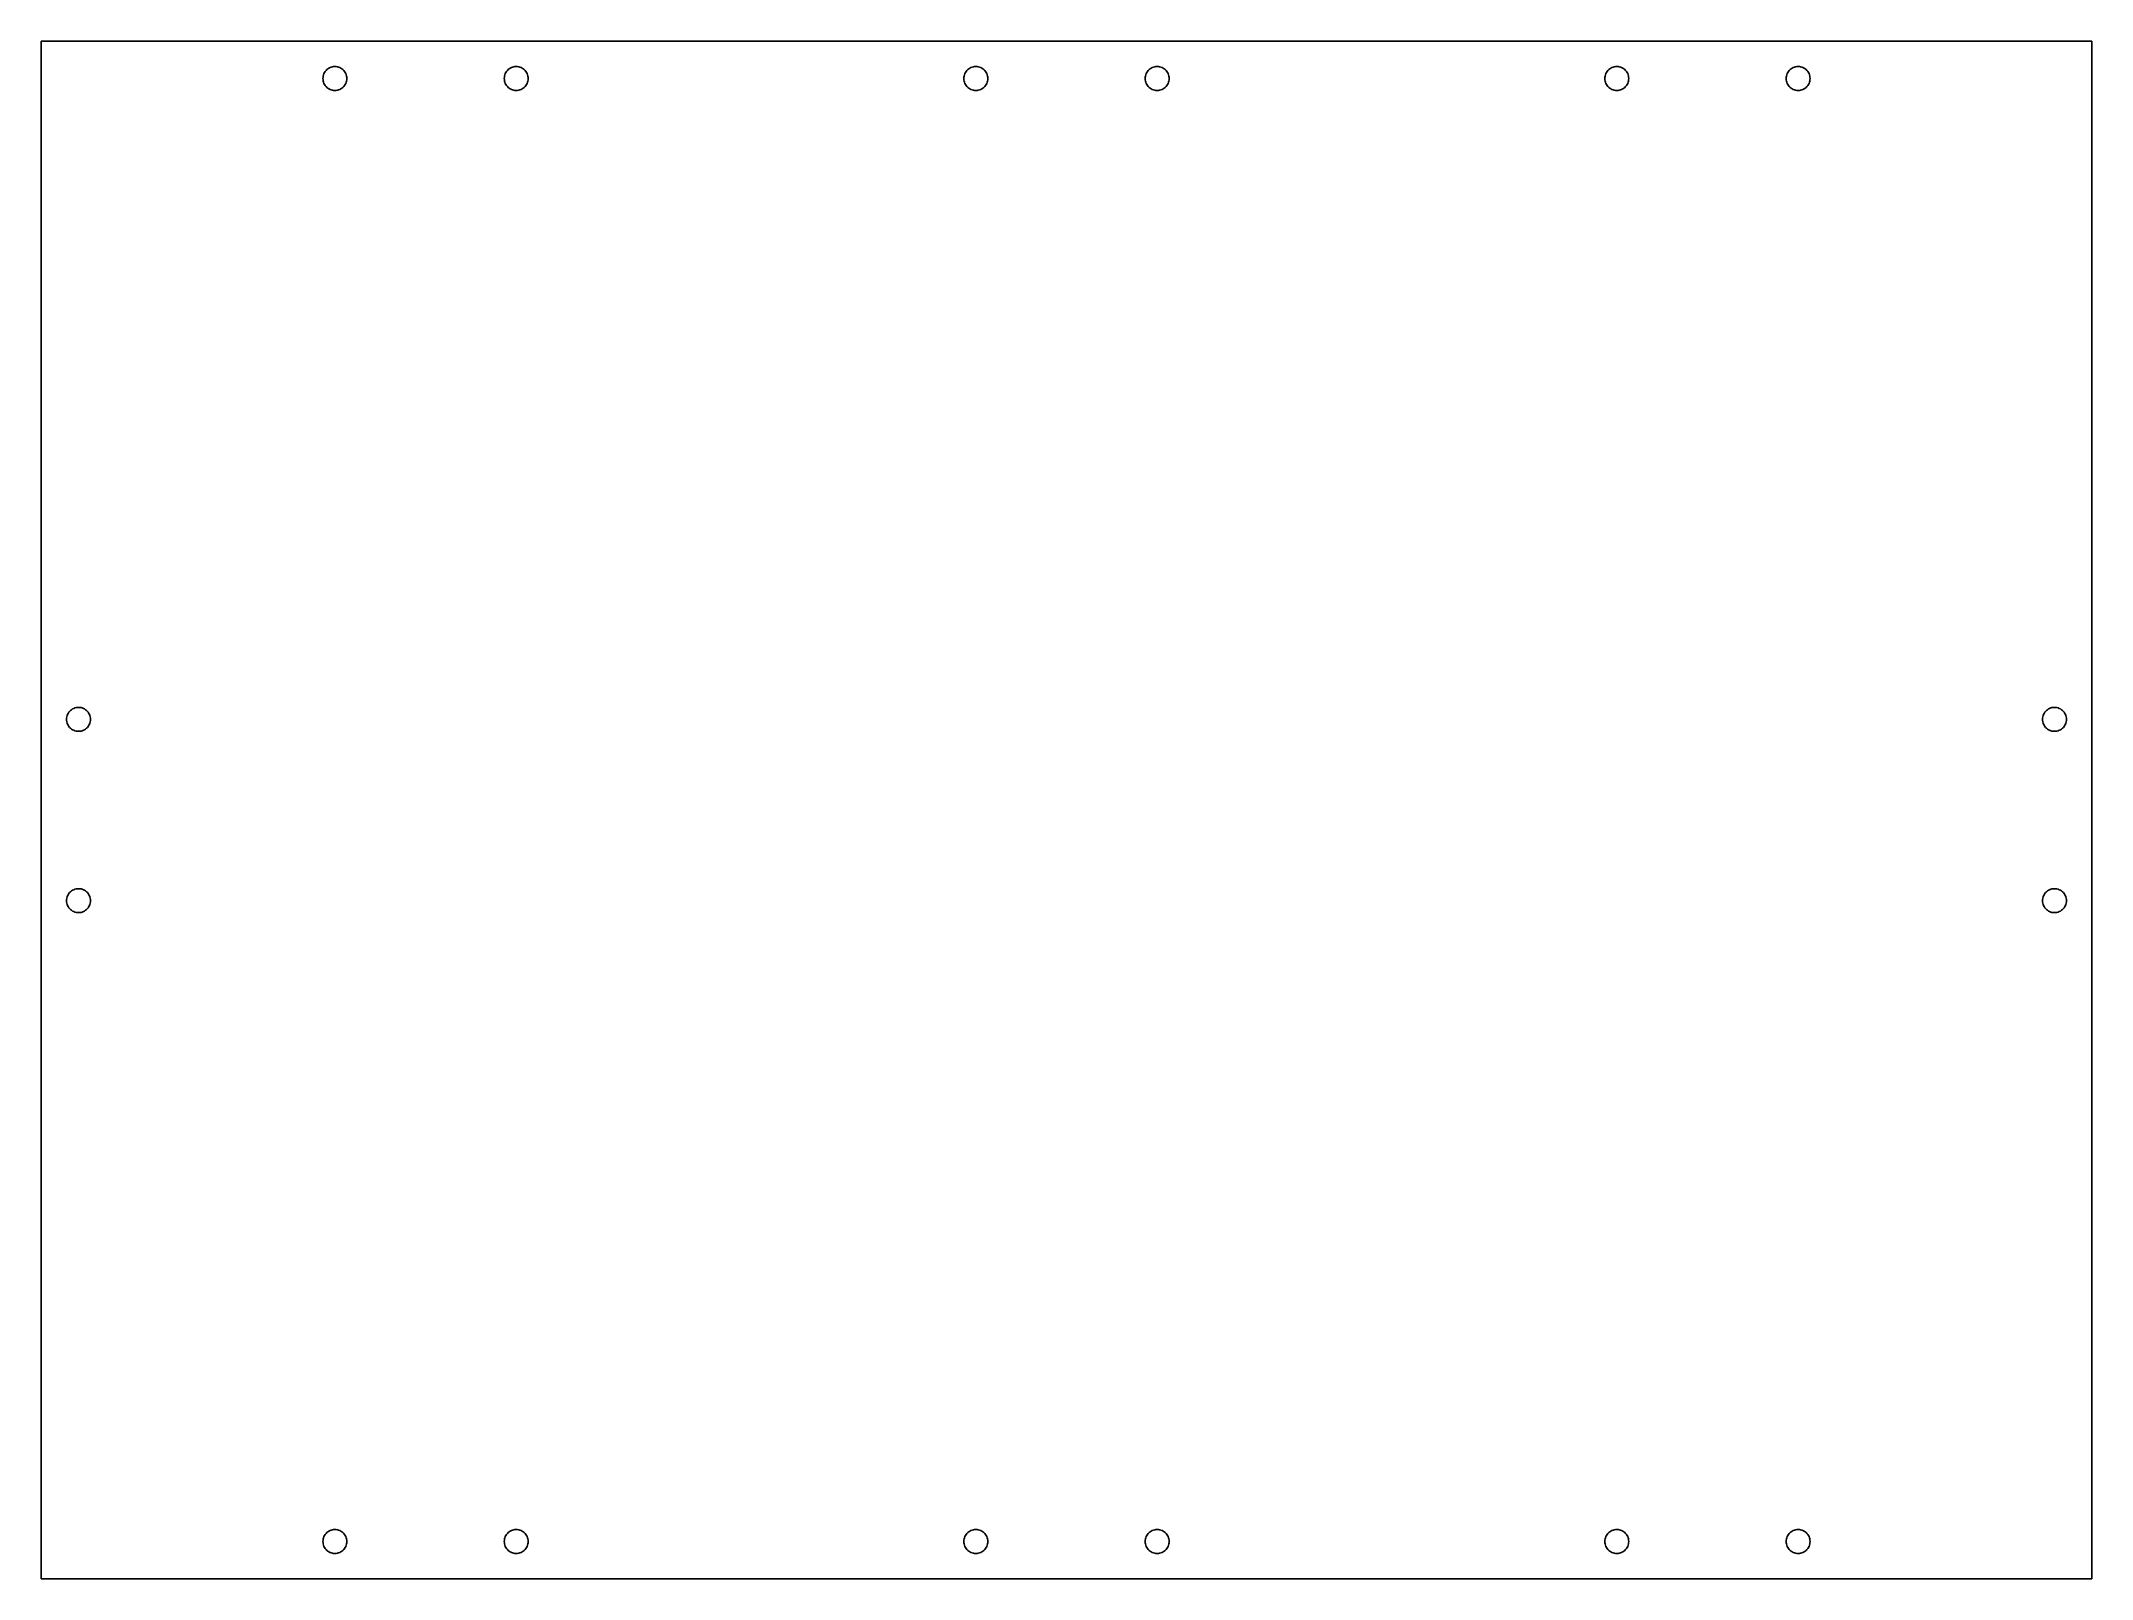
# Model space of a CAD drawing. Header units: metres. Extents: x 0 to 305, y 0 to 229.
import ezdxf

# ---------------------------------------------------------------- set-up
doc = ezdxf.new("R2010")
doc.units = ezdxf.units.M

msp = doc.modelspace()

# ---------------------------------------------------------------- linework, layer by layer
for p, q in [((304.8, 228.6), (0, 228.6)), ((0, 228.6), (0, 0)), ((304.8, 0), (304.8, 228.6)), ((41.8973, 223.025), (41.907, 223.211)), ((41.907, 222.839), (41.8973, 223.025)), ((41.907, 223.211), (41.9361, 223.394)), ((41.9361, 222.655), (41.907, 222.839)), ((41.9361, 223.394), (41.9843, 223.574)), ((41.9843, 222.475), (41.9361, 222.655)), ((41.9843, 223.574), (42.051, 223.748)), ((42.051, 223.748), (42.1355, 223.914)), ((42.1355, 223.914), (42.2369, 224.07)), ((42.2369, 224.07), (42.354, 224.214)), ((42.354, 224.214), (42.4856, 224.346)), ((42.4856, 224.346), (42.6302, 224.463)), ((42.6302, 224.463), (42.7863, 224.564)), ((42.7863, 224.564), (42.9521, 224.649)), ((42.9521, 224.649), (43.1259, 224.716)), ((43.1259, 224.716), (43.3056, 224.764)), ((43.3056, 224.764), (43.4894, 224.793)), ((43.4894, 224.793), (43.6753, 224.803)), ((43.6753, 224.803), (43.8611, 224.793)), ((43.8611, 224.793), (44.045, 224.764)), ((44.045, 224.764), (44.2247, 224.716)), ((44.2247, 224.716), (44.3985, 224.649)), ((44.3985, 224.649), (44.5643, 224.564)), ((44.5643, 224.564), (44.7204, 224.463)), ((44.7204, 224.463), (44.865, 224.346)), ((44.865, 224.346), (44.9966, 224.214)), ((44.9966, 224.214), (45.1137, 224.07)), ((45.1137, 224.07), (45.2151, 223.914)), ((45.2151, 223.914), (45.2996, 223.748)), ((45.2996, 223.748), (45.3663, 223.574)), ((45.3663, 223.574), (45.4144, 223.394)), ((45.4144, 222.655), (45.3663, 222.475)), ((45.4144, 223.394), (45.4436, 223.211)), ((45.4436, 222.839), (45.4144, 222.655)), ((45.4436, 223.211), (45.4533, 223.025)), ((45.4533, 223.025), (45.4436, 222.839)), ((68.8467, 223.025), (68.8564, 223.211)), ((68.8564, 222.839), (68.8467, 223.025)), ((68.8564, 223.211), (68.8855, 223.394)), ((68.8855, 222.655), (68.8564, 222.839)), ((68.8855, 223.394), (68.9337, 223.574)), ((68.9337, 222.475), (68.8855, 222.655)), ((68.9337, 223.574), (69.0004, 223.748)), ((69.0004, 223.748), (69.0849, 223.914)), ((69.0849, 223.914), (69.1863, 224.07)), ((69.1863, 224.07), (69.3034, 224.214)), ((69.3034, 224.214), (69.435, 224.346)), ((69.435, 224.346), (69.5796, 224.463)), ((69.5796, 224.463), (69.7357, 224.564)), ((69.7357, 224.564), (69.9015, 224.649)), ((69.9015, 224.649), (70.0753, 224.716)), ((70.0753, 224.716), (70.255, 224.764)), ((70.255, 224.764), (70.4388, 224.793)), ((70.4388, 224.793), (70.6247, 224.803)), ((70.6247, 224.803), (70.8105, 224.793)), ((70.8105, 224.793), (70.9944, 224.764)), ((70.9944, 224.764), (71.1741, 224.716)), ((71.1741, 224.716), (71.3479, 224.649)), ((71.3479, 224.649), (71.5137, 224.564)), ((71.5137, 224.564), (71.6698, 224.463)), ((71.6698, 224.463), (71.8144, 224.346)), ((71.8144, 224.346), (71.946, 224.214)), ((71.946, 224.214), (72.0631, 224.07)), ((72.0631, 224.07), (72.1645, 223.914)), ((72.1645, 223.914), (72.249, 223.748)), ((72.249, 223.748), (72.3157, 223.574)), ((72.3157, 223.574), (72.3638, 223.394)), ((72.3638, 222.655), (72.3157, 222.475)), ((72.3638, 223.394), (72.393, 223.211)), ((72.393, 222.839), (72.3638, 222.655)), ((72.393, 223.211), (72.4027, 223.025)), ((72.4027, 223.025), (72.393, 222.839)), ((137.147, 223.025), (137.157, 223.211)), ((137.157, 222.839), (137.147, 223.025)), ((137.157, 223.211), (137.186, 223.394)), ((137.186, 222.655), (137.157, 222.839)), ((137.186, 223.394), (137.234, 223.574)), ((137.234, 222.475), (137.186, 222.655)), ((137.234, 223.574), (137.301, 223.748)), ((137.301, 223.748), (137.385, 223.914)), ((137.385, 223.914), (137.487, 224.07)), ((137.487, 224.07), (137.604, 224.214)), ((137.604, 224.214), (137.736, 224.346)), ((137.736, 224.346), (137.88, 224.463)), ((137.88, 224.463), (138.036, 224.564)), ((138.036, 224.564), (138.202, 224.649)), ((138.202, 224.649), (138.376, 224.716)), ((138.376, 224.716), (138.556, 224.764)), ((138.556, 224.764), (138.739, 224.793)), ((138.739, 224.793), (138.925, 224.803)), ((138.925, 224.803), (139.111, 224.793)), ((139.111, 224.793), (139.295, 224.764)), ((139.295, 224.764), (139.475, 224.716)), ((139.475, 224.716), (139.648, 224.649)), ((139.648, 224.649), (139.814, 224.564)), ((139.814, 224.564), (139.97, 224.463)), ((139.97, 224.463), (140.115, 224.346)), ((140.115, 224.346), (140.247, 224.214)), ((140.247, 224.214), (140.364, 224.07)), ((140.364, 224.07), (140.465, 223.914)), ((140.465, 223.914), (140.55, 223.748)), ((140.55, 223.748), (140.616, 223.574)), ((140.616, 223.574), (140.664, 223.394)), ((140.664, 222.655), (140.616, 222.475)), ((140.664, 223.394), (140.694, 223.211)), ((140.694, 222.839), (140.664, 222.655)), ((140.694, 223.211), (140.703, 223.025)), ((140.703, 223.025), (140.694, 222.839)), ((164.097, 223.025), (164.106, 223.211)), ((164.106, 222.839), (164.097, 223.025)), ((164.106, 223.211), (164.136, 223.394)), ((164.136, 222.655), (164.106, 222.839)), ((164.136, 223.394), (164.184, 223.574)), ((164.184, 222.475), (164.136, 222.655)), ((164.184, 223.574), (164.25, 223.748)), ((164.25, 223.748), (164.335, 223.914)), ((164.335, 223.914), (164.436, 224.07)), ((164.436, 224.07), (164.553, 224.214)), ((164.553, 224.214), (164.685, 224.346)), ((164.685, 224.346), (164.83, 224.463)), ((164.83, 224.463), (164.986, 224.564)), ((164.986, 224.564), (165.152, 224.649)), ((165.152, 224.649), (165.325, 224.716)), ((165.325, 224.716), (165.505, 224.764)), ((165.505, 224.764), (165.689, 224.793)), ((165.689, 224.793), (165.875, 224.803)), ((165.875, 224.803), (166.061, 224.793)), ((166.061, 224.793), (166.244, 224.764)), ((166.244, 224.764), (166.424, 224.716)), ((166.424, 224.716), (166.598, 224.649)), ((166.598, 224.649), (166.764, 224.564)), ((166.764, 224.564), (166.92, 224.463)), ((166.92, 224.463), (167.064, 224.346)), ((167.064, 224.346), (167.196, 224.214)), ((167.196, 224.214), (167.313, 224.07)), ((167.313, 224.07), (167.414, 223.914)), ((167.414, 223.914), (167.499, 223.748)), ((167.499, 223.748), (167.566, 223.574)), ((167.566, 223.574), (167.614, 223.394)), ((167.614, 222.655), (167.566, 222.475)), ((167.614, 223.394), (167.643, 223.211)), ((167.643, 222.839), (167.614, 222.655)), ((167.643, 223.211), (167.653, 223.025)), ((167.653, 223.025), (167.643, 222.839)), ((232.397, 223.025), (232.407, 223.211)), ((232.407, 222.839), (232.397, 223.025)), ((232.407, 223.211), (232.436, 223.394)), ((232.436, 222.655), (232.407, 222.839)), ((232.436, 223.394), (232.484, 223.574)), ((232.484, 222.475), (232.436, 222.655)), ((232.484, 223.574), (232.551, 223.748)), ((232.551, 223.748), (232.635, 223.914)), ((232.635, 223.914), (232.737, 224.07)), ((232.737, 224.07), (232.854, 224.214)), ((232.854, 224.214), (232.986, 224.346)), ((232.986, 224.346), (233.13, 224.463)), ((233.13, 224.463), (233.286, 224.564)), ((233.286, 224.564), (233.452, 224.649)), ((233.452, 224.649), (233.626, 224.716)), ((233.626, 224.716), (233.806, 224.764)), ((233.806, 224.764), (233.989, 224.793)), ((233.989, 224.793), (234.175, 224.803)), ((234.175, 224.803), (234.361, 224.793)), ((234.361, 224.793), (234.545, 224.764)), ((234.545, 224.764), (234.725, 224.716)), ((234.725, 224.716), (234.898, 224.649)), ((234.898, 224.649), (235.064, 224.564)), ((235.064, 224.564), (235.22, 224.463)), ((235.22, 224.463), (235.365, 224.346)), ((235.365, 224.346), (235.497, 224.214)), ((235.497, 224.214), (235.614, 224.07)), ((235.614, 224.07), (235.715, 223.914)), ((235.715, 223.914), (235.8, 223.748)), ((235.8, 223.748), (235.866, 223.574)), ((235.866, 223.574), (235.914, 223.394)), ((235.914, 222.655), (235.866, 222.475)), ((235.914, 223.394), (235.944, 223.211)), ((235.944, 222.839), (235.914, 222.655)), ((235.944, 223.211), (235.953, 223.025)), ((235.953, 223.025), (235.944, 222.839)), ((259.347, 223.025), (259.356, 223.211)), ((259.356, 222.839), (259.347, 223.025)), ((259.356, 223.211), (259.386, 223.394)), ((259.386, 222.655), (259.356, 222.839)), ((259.386, 223.394), (259.434, 223.574)), ((259.434, 222.475), (259.386, 222.655)), ((259.434, 223.574), (259.5, 223.748)), ((259.5, 223.748), (259.585, 223.914)), ((259.585, 223.914), (259.686, 224.07)), ((259.686, 224.07), (259.803, 224.214)), ((259.803, 224.214), (259.935, 224.346)), ((259.935, 224.346), (260.08, 224.463)), ((260.08, 224.463), (260.236, 224.564)), ((260.236, 224.564), (260.402, 224.649)), ((260.402, 224.649), (260.575, 224.716)), ((260.575, 224.716), (260.755, 224.764)), ((260.755, 224.764), (260.939, 224.793)), ((260.939, 224.793), (261.125, 224.803)), ((261.125, 224.803), (261.311, 224.793)), ((261.311, 224.793), (261.494, 224.764)), ((261.494, 224.764), (261.674, 224.716)), ((261.674, 224.716), (261.848, 224.649)), ((261.848, 224.649), (262.014, 224.564)), ((262.014, 224.564), (262.17, 224.463)), ((262.17, 224.463), (262.314, 224.346)), ((262.314, 224.346), (262.446, 224.214)), ((262.446, 224.214), (262.563, 224.07)), ((262.563, 224.07), (262.664, 223.914)), ((262.664, 223.914), (262.749, 223.748)), ((262.749, 223.748), (262.816, 223.574)), ((262.816, 223.574), (262.864, 223.394)), ((262.864, 222.655), (262.816, 222.475)), ((262.864, 223.394), (262.893, 223.211)), ((262.893, 222.839), (262.864, 222.655)), ((262.893, 223.211), (262.903, 223.025)), ((262.903, 223.025), (262.893, 222.839)), ((42.051, 222.302), (41.9843, 222.475)), ((42.1355, 222.136), (42.051, 222.302)), ((42.2369, 221.98), (42.1355, 222.136)), ((42.354, 221.835), (42.2369, 221.98)), ((42.4856, 221.703), (42.354, 221.835)), ((42.6302, 221.586), (42.4856, 221.703)), ((42.7863, 221.485), (42.6302, 221.586)), ((42.9521, 221.4), (42.7863, 221.485)), ((43.1259, 221.334), (42.9521, 221.4)), ((43.3056, 221.286), (43.1259, 221.334)), ((43.4894, 221.256), (43.3056, 221.286)), ((43.6753, 221.247), (43.4894, 221.256)), ((43.8611, 221.256), (43.6753, 221.247)), ((44.045, 221.286), (43.8611, 221.256)), ((44.2247, 221.334), (44.045, 221.286)), ((44.3985, 221.4), (44.2247, 221.334)), ((44.5643, 221.485), (44.3985, 221.4)), ((44.7204, 221.586), (44.5643, 221.485)), ((44.865, 221.703), (44.7204, 221.586)), ((44.9966, 221.835), (44.865, 221.703)), ((45.1137, 221.98), (44.9966, 221.835)), ((45.2151, 222.136), (45.1137, 221.98)), ((45.2996, 222.302), (45.2151, 222.136)), ((45.3663, 222.475), (45.2996, 222.302)), ((69.0004, 222.302), (68.9337, 222.475)), ((69.0849, 222.136), (69.0004, 222.302)), ((69.1863, 221.98), (69.0849, 222.136)), ((69.3034, 221.835), (69.1863, 221.98)), ((69.435, 221.703), (69.3034, 221.835)), ((69.5796, 221.586), (69.435, 221.703)), ((69.7357, 221.485), (69.5796, 221.586)), ((69.9015, 221.4), (69.7357, 221.485)), ((70.0753, 221.334), (69.9015, 221.4)), ((70.255, 221.286), (70.0753, 221.334)), ((70.4388, 221.256), (70.255, 221.286)), ((70.6247, 221.247), (70.4388, 221.256)), ((70.8105, 221.256), (70.6247, 221.247)), ((70.9944, 221.286), (70.8105, 221.256)), ((71.1741, 221.334), (70.9944, 221.286)), ((71.3479, 221.4), (71.1741, 221.334)), ((71.5137, 221.485), (71.3479, 221.4)), ((71.6698, 221.586), (71.5137, 221.485)), ((71.8144, 221.703), (71.6698, 221.586)), ((71.946, 221.835), (71.8144, 221.703)), ((72.0631, 221.98), (71.946, 221.835)), ((72.1645, 222.136), (72.0631, 221.98)), ((72.249, 222.302), (72.1645, 222.136)), ((72.3157, 222.475), (72.249, 222.302)), ((137.301, 222.302), (137.234, 222.475)), ((137.385, 222.136), (137.301, 222.302)), ((137.487, 221.98), (137.385, 222.136)), ((137.604, 221.835), (137.487, 221.98)), ((137.736, 221.703), (137.604, 221.835)), ((137.88, 221.586), (137.736, 221.703)), ((138.036, 221.485), (137.88, 221.586)), ((138.202, 221.4), (138.036, 221.485)), ((138.376, 221.334), (138.202, 221.4)), ((138.556, 221.286), (138.376, 221.334)), ((138.739, 221.256), (138.556, 221.286)), ((138.925, 221.247), (138.739, 221.256)), ((139.111, 221.256), (138.925, 221.247)), ((139.295, 221.286), (139.111, 221.256)), ((139.475, 221.334), (139.295, 221.286)), ((139.648, 221.4), (139.475, 221.334)), ((139.814, 221.485), (139.648, 221.4)), ((139.97, 221.586), (139.814, 221.485)), ((140.115, 221.703), (139.97, 221.586)), ((140.247, 221.835), (140.115, 221.703)), ((140.364, 221.98), (140.247, 221.835)), ((140.465, 222.136), (140.364, 221.98)), ((140.55, 222.302), (140.465, 222.136)), ((140.616, 222.475), (140.55, 222.302)), ((164.25, 222.302), (164.184, 222.475)), ((164.335, 222.136), (164.25, 222.302)), ((164.436, 221.98), (164.335, 222.136)), ((164.553, 221.835), (164.436, 221.98)), ((164.685, 221.703), (164.553, 221.835)), ((164.83, 221.586), (164.685, 221.703)), ((164.986, 221.485), (164.83, 221.586)), ((165.152, 221.4), (164.986, 221.485)), ((165.325, 221.334), (165.152, 221.4)), ((165.505, 221.286), (165.325, 221.334)), ((165.689, 221.256), (165.505, 221.286)), ((165.875, 221.247), (165.689, 221.256)), ((166.061, 221.256), (165.875, 221.247)), ((166.244, 221.286), (166.061, 221.256)), ((166.424, 221.334), (166.244, 221.286)), ((166.598, 221.4), (166.424, 221.334)), ((166.764, 221.485), (166.598, 221.4)), ((166.92, 221.586), (166.764, 221.485)), ((167.064, 221.703), (166.92, 221.586)), ((167.196, 221.835), (167.064, 221.703)), ((167.313, 221.98), (167.196, 221.835)), ((167.414, 222.136), (167.313, 221.98)), ((167.499, 222.302), (167.414, 222.136)), ((167.566, 222.475), (167.499, 222.302)), ((232.551, 222.302), (232.484, 222.475)), ((232.635, 222.136), (232.551, 222.302)), ((232.737, 221.98), (232.635, 222.136)), ((232.854, 221.835), (232.737, 221.98)), ((232.986, 221.703), (232.854, 221.835)), ((233.13, 221.586), (232.986, 221.703)), ((233.286, 221.485), (233.13, 221.586)), ((233.452, 221.4), (233.286, 221.485)), ((233.626, 221.334), (233.452, 221.4)), ((233.806, 221.286), (233.626, 221.334)), ((233.989, 221.256), (233.806, 221.286)), ((234.175, 221.247), (233.989, 221.256)), ((234.361, 221.256), (234.175, 221.247)), ((234.545, 221.286), (234.361, 221.256)), ((234.725, 221.334), (234.545, 221.286)), ((234.898, 221.4), (234.725, 221.334)), ((235.064, 221.485), (234.898, 221.4)), ((235.22, 221.586), (235.064, 221.485)), ((235.365, 221.703), (235.22, 221.586)), ((235.497, 221.835), (235.365, 221.703)), ((235.614, 221.98), (235.497, 221.835)), ((235.715, 222.136), (235.614, 221.98)), ((235.8, 222.302), (235.715, 222.136)), ((235.866, 222.475), (235.8, 222.302)), ((259.5, 222.302), (259.434, 222.475)), ((259.585, 222.136), (259.5, 222.302)), ((259.686, 221.98), (259.585, 222.136)), ((259.803, 221.835), (259.686, 221.98)), ((259.935, 221.703), (259.803, 221.835)), ((260.08, 221.586), (259.935, 221.703)), ((260.236, 221.485), (260.08, 221.586)), ((260.402, 221.4), (260.236, 221.485)), ((260.575, 221.334), (260.402, 221.4)), ((260.755, 221.286), (260.575, 221.334)), ((260.939, 221.256), (260.755, 221.286)), ((261.125, 221.247), (260.939, 221.256)), ((261.311, 221.256), (261.125, 221.247)), ((261.494, 221.286), (261.311, 221.256)), ((261.674, 221.334), (261.494, 221.286)), ((261.848, 221.4), (261.674, 221.334)), ((262.014, 221.485), (261.848, 221.4)), ((262.17, 221.586), (262.014, 221.485)), ((262.314, 221.703), (262.17, 221.586)), ((262.446, 221.835), (262.314, 221.703)), ((262.563, 221.98), (262.446, 221.835)), ((262.664, 222.136), (262.563, 221.98)), ((262.749, 222.302), (262.664, 222.136)), ((262.816, 222.475), (262.749, 222.302)), ((3.80704, 127.961), (3.83615, 128.144)), ((3.83615, 128.144), (3.88431, 128.324)), ((3.88431, 128.324), (3.951, 128.498)), ((3.951, 128.498), (4.03549, 128.664)), ((4.03549, 128.664), (4.13686, 128.82)), ((4.13686, 128.82), (4.25398, 128.964)), ((4.25398, 128.964), (4.38557, 129.096)), ((4.38557, 129.096), (4.53021, 129.213)), ((4.53021, 129.213), (4.68629, 129.314)), ((4.68629, 129.314), (4.85211, 129.399)), ((4.85211, 129.399), (5.02586, 129.466)), ((5.02586, 129.466), (5.20563, 129.514)), ((5.20563, 129.514), (5.38943, 129.543)), ((5.38943, 129.543), (5.57529, 129.553)), ((5.57529, 129.553), (5.76114, 129.543)), ((5.76114, 129.543), (5.94496, 129.514)), ((5.94496, 129.514), (6.12473, 129.466)), ((6.12473, 129.466), (6.29848, 129.399)), ((6.29848, 129.399), (6.46429, 129.314)), ((6.46429, 129.314), (6.62038, 129.213)), ((6.62038, 129.213), (6.765, 129.096)), ((6.765, 129.096), (6.89661, 128.964)), ((6.89661, 128.964), (7.01372, 128.82)), ((7.01372, 128.82), (7.11508, 128.664)), ((7.11508, 128.664), (7.19957, 128.498)), ((7.19957, 128.498), (7.26627, 128.324)), ((7.26627, 128.324), (7.31444, 128.144)), ((7.31444, 128.144), (7.34355, 127.961)), ((297.456, 127.961), (297.486, 128.144)), ((297.486, 128.144), (297.534, 128.324)), ((297.534, 128.324), (297.6, 128.498)), ((297.6, 128.498), (297.685, 128.664)), ((297.685, 128.664), (297.786, 128.82)), ((297.786, 128.82), (297.903, 128.964)), ((297.903, 128.964), (298.035, 129.096)), ((298.035, 129.096), (298.18, 129.213)), ((298.18, 129.213), (298.336, 129.314)), ((298.336, 129.314), (298.502, 129.399)), ((298.502, 129.399), (298.675, 129.466)), ((298.675, 129.466), (298.855, 129.514)), ((298.855, 129.514), (299.039, 129.543)), ((299.039, 129.543), (299.225, 129.553)), ((299.225, 129.553), (299.411, 129.543)), ((299.411, 129.543), (299.594, 129.514)), ((299.594, 129.514), (299.774, 129.466)), ((299.774, 129.466), (299.948, 129.399)), ((299.948, 129.399), (300.114, 129.314)), ((300.114, 129.314), (300.27, 129.213)), ((300.27, 129.213), (300.414, 129.096)), ((300.414, 129.096), (300.546, 128.964)), ((300.546, 128.964), (300.663, 128.82)), ((300.663, 128.82), (300.764, 128.664)), ((300.764, 128.664), (300.849, 128.498)), ((300.849, 128.498), (300.916, 128.324)), ((300.916, 128.324), (300.964, 128.144)), ((300.964, 128.144), (300.993, 127.961)), ((3.79729, 127.775), (3.80704, 127.961)), ((3.80704, 127.589), (3.79729, 127.775)), ((3.83615, 127.405), (3.80704, 127.589)), ((3.88431, 127.225), (3.83615, 127.405)), ((3.951, 127.052), (3.88431, 127.225)), ((4.03549, 126.886), (3.951, 127.052)), ((4.13686, 126.73), (4.03549, 126.886)), ((4.25398, 126.585), (4.13686, 126.73)), ((4.38557, 126.453), (4.25398, 126.585)), ((4.53021, 126.336), (4.38557, 126.453)), ((4.68629, 126.235), (4.53021, 126.336)), ((4.85211, 126.15), (4.68629, 126.235)), ((5.02586, 126.084), (4.85211, 126.15)), ((5.20563, 126.036), (5.02586, 126.084)), ((5.38943, 126.006), (5.20563, 126.036)), ((5.57529, 125.997), (5.38943, 126.006)), ((5.76114, 126.006), (5.57529, 125.997)), ((5.94496, 126.036), (5.76114, 126.006)), ((6.12473, 126.084), (5.94496, 126.036)), ((6.29848, 126.15), (6.12473, 126.084)), ((6.46429, 126.235), (6.29848, 126.15)), ((6.62038, 126.336), (6.46429, 126.235)), ((6.765, 126.453), (6.62038, 126.336)), ((6.89661, 126.585), (6.765, 126.453)), ((7.01372, 126.73), (6.89661, 126.585)), ((7.11508, 126.886), (7.01372, 126.73)), ((7.19957, 127.052), (7.11508, 126.886)), ((7.26627, 127.225), (7.19957, 127.052)), ((7.31444, 127.405), (7.26627, 127.225)), ((7.34355, 127.589), (7.31444, 127.405)), ((7.34355, 127.961), (7.35329, 127.775)), ((7.35329, 127.775), (7.34355, 127.589)), ((297.447, 127.775), (297.456, 127.961)), ((297.456, 127.589), (297.447, 127.775)), ((297.486, 127.405), (297.456, 127.589)), ((297.534, 127.225), (297.486, 127.405)), ((297.6, 127.052), (297.534, 127.225)), ((297.685, 126.886), (297.6, 127.052)), ((297.786, 126.73), (297.685, 126.886)), ((297.903, 126.585), (297.786, 126.73)), ((298.035, 126.453), (297.903, 126.585)), ((298.18, 126.336), (298.035, 126.453)), ((298.336, 126.235), (298.18, 126.336)), ((298.502, 126.15), (298.336, 126.235)), ((298.675, 126.084), (298.502, 126.15)), ((298.855, 126.036), (298.675, 126.084)), ((299.039, 126.006), (298.855, 126.036)), ((299.225, 125.997), (299.039, 126.006)), ((299.411, 126.006), (299.225, 125.997)), ((299.594, 126.036), (299.411, 126.006)), ((299.774, 126.084), (299.594, 126.036)), ((299.948, 126.15), (299.774, 126.084)), ((300.114, 126.235), (299.948, 126.15)), ((300.27, 126.336), (300.114, 126.235)), ((300.414, 126.453), (300.27, 126.336)), ((300.546, 126.585), (300.414, 126.453)), ((300.663, 126.73), (300.546, 126.585)), ((300.764, 126.886), (300.663, 126.73)), ((300.849, 127.052), (300.764, 126.886)), ((300.916, 127.225), (300.849, 127.052)), ((300.964, 127.405), (300.916, 127.225)), ((300.993, 127.589), (300.964, 127.405)), ((300.993, 127.961), (301.003, 127.775)), ((301.003, 127.775), (300.993, 127.589)), ((3.79729, 100.825), (3.80704, 101.011)), ((3.80704, 100.639), (3.79729, 100.825)), ((3.80704, 101.011), (3.83615, 101.195)), ((3.83615, 100.456), (3.80704, 100.639)), ((3.83615, 101.195), (3.88431, 101.375)), ((3.88431, 101.375), (3.951, 101.548)), ((3.951, 101.548), (4.03549, 101.714)), ((4.03549, 101.714), (4.13686, 101.87)), ((4.13686, 101.87), (4.25398, 102.015)), ((4.25398, 102.015), (4.38557, 102.147)), ((4.38557, 102.147), (4.53021, 102.264)), ((4.53021, 102.264), (4.68629, 102.365)), ((4.68629, 102.365), (4.85211, 102.45)), ((4.85211, 102.45), (5.02586, 102.516)), ((5.02586, 102.516), (5.20563, 102.564)), ((5.20563, 102.564), (5.38943, 102.594)), ((5.38943, 102.594), (5.57529, 102.603)), ((5.57529, 102.603), (5.76114, 102.594)), ((5.76114, 102.594), (5.94496, 102.564)), ((5.94496, 102.564), (6.12473, 102.516)), ((6.12473, 102.516), (6.29848, 102.45)), ((6.29848, 102.45), (6.46429, 102.365)), ((6.46429, 102.365), (6.62038, 102.264)), ((6.62038, 102.264), (6.765, 102.147)), ((6.765, 102.147), (6.89661, 102.015)), ((6.89661, 102.015), (7.01372, 101.87)), ((7.01372, 101.87), (7.11508, 101.714)), ((7.11508, 101.714), (7.19957, 101.548)), ((7.19957, 101.548), (7.26627, 101.375)), ((7.26627, 101.375), (7.31444, 101.195)), ((7.31444, 101.195), (7.34355, 101.011)), ((7.34355, 100.639), (7.31444, 100.456)), ((7.34355, 101.011), (7.35329, 100.825)), ((7.35329, 100.825), (7.34355, 100.639)), ((297.447, 100.825), (297.456, 101.011)), ((297.456, 100.639), (297.447, 100.825)), ((297.456, 101.011), (297.486, 101.195)), ((297.486, 100.456), (297.456, 100.639)), ((297.486, 101.195), (297.534, 101.375)), ((297.534, 101.375), (297.6, 101.548)), ((297.6, 101.548), (297.685, 101.714)), ((297.685, 101.714), (297.786, 101.87)), ((297.786, 101.87), (297.903, 102.015)), ((297.903, 102.015), (298.035, 102.147)), ((298.035, 102.147), (298.18, 102.264)), ((298.18, 102.264), (298.336, 102.365)), ((298.336, 102.365), (298.502, 102.45)), ((298.502, 102.45), (298.675, 102.516)), ((298.675, 102.516), (298.855, 102.564)), ((298.855, 102.564), (299.039, 102.594)), ((299.039, 102.594), (299.225, 102.603)), ((299.225, 102.603), (299.411, 102.594)), ((299.411, 102.594), (299.594, 102.564)), ((299.594, 102.564), (299.774, 102.516)), ((299.774, 102.516), (299.948, 102.45)), ((299.948, 102.45), (300.114, 102.365)), ((300.114, 102.365), (300.27, 102.264)), ((300.27, 102.264), (300.414, 102.147)), ((300.414, 102.147), (300.546, 102.015)), ((300.546, 102.015), (300.663, 101.87)), ((300.663, 101.87), (300.764, 101.714)), ((300.764, 101.714), (300.849, 101.548)), ((300.849, 101.548), (300.916, 101.375)), ((300.916, 101.375), (300.964, 101.195)), ((300.964, 101.195), (300.993, 101.011)), ((300.993, 100.639), (300.964, 100.456)), ((300.993, 101.011), (301.003, 100.825)), ((301.003, 100.825), (300.993, 100.639)), ((3.88431, 100.276), (3.83615, 100.456)), ((3.951, 100.102), (3.88431, 100.276)), ((4.03549, 99.9363), (3.951, 100.102)), ((4.13686, 99.7802), (4.03549, 99.9363)), ((4.25398, 99.6356), (4.13686, 99.7802)), ((4.38557, 99.504), (4.25398, 99.6356)), ((4.53021, 99.3869), (4.38557, 99.504)), ((4.68629, 99.2855), (4.53021, 99.3869)), ((4.85211, 99.201), (4.68629, 99.2855)), ((5.02586, 99.1343), (4.85211, 99.201)), ((5.20563, 99.0862), (5.02586, 99.1343)), ((5.38943, 99.057), (5.20563, 99.0862)), ((5.57529, 99.0473), (5.38943, 99.057)), ((5.76114, 99.057), (5.57529, 99.0473)), ((5.94496, 99.0862), (5.76114, 99.057)), ((6.12473, 99.1343), (5.94496, 99.0862)), ((6.29848, 99.201), (6.12473, 99.1343)), ((6.46429, 99.2855), (6.29848, 99.201)), ((6.62038, 99.3869), (6.46429, 99.2855)), ((6.765, 99.504), (6.62038, 99.3869)), ((6.89661, 99.6356), (6.765, 99.504)), ((7.01372, 99.7802), (6.89661, 99.6356)), ((7.11508, 99.9363), (7.01372, 99.7802)), ((7.19957, 100.102), (7.11508, 99.9363)), ((7.26627, 100.276), (7.19957, 100.102)), ((7.31444, 100.456), (7.26627, 100.276)), ((297.534, 100.276), (297.486, 100.456)), ((297.6, 100.102), (297.534, 100.276)), ((297.685, 99.9363), (297.6, 100.102)), ((297.786, 99.7802), (297.685, 99.9363)), ((297.903, 99.6356), (297.786, 99.7802)), ((298.035, 99.504), (297.903, 99.6356)), ((298.18, 99.3869), (298.035, 99.504)), ((298.336, 99.2855), (298.18, 99.3869)), ((298.502, 99.201), (298.336, 99.2855)), ((298.675, 99.1343), (298.502, 99.201)), ((298.855, 99.0862), (298.675, 99.1343)), ((299.039, 99.057), (298.855, 99.0862)), ((299.225, 99.0473), (299.039, 99.057)), ((299.411, 99.057), (299.225, 99.0473)), ((299.594, 99.0862), (299.411, 99.057)), ((299.774, 99.1343), (299.594, 99.0862)), ((299.948, 99.201), (299.774, 99.1343)), ((300.114, 99.2855), (299.948, 99.201)), ((300.27, 99.3869), (300.114, 99.2855)), ((300.414, 99.504), (300.27, 99.3869)), ((300.546, 99.6356), (300.414, 99.504)), ((300.663, 99.7802), (300.546, 99.6356)), ((300.764, 99.9363), (300.663, 99.7802)), ((300.849, 100.102), (300.764, 99.9363)), ((300.916, 100.276), (300.849, 100.102)), ((300.964, 100.456), (300.916, 100.276)), ((41.9361, 5.94496), (41.9843, 6.12473)), ((41.9843, 6.12473), (42.051, 6.29848)), ((42.051, 6.29848), (42.1355, 6.46429)), ((42.1355, 6.46429), (42.2369, 6.62038)), ((42.2369, 6.62038), (42.354, 6.765)), ((42.354, 6.765), (42.4856, 6.89661)), ((42.4856, 6.89661), (42.6302, 7.01372)), ((42.6302, 7.01372), (42.7863, 7.11508)), ((42.7863, 7.11508), (42.9521, 7.19957)), ((42.9521, 7.19957), (43.1259, 7.26627)), ((43.1259, 7.26627), (43.3056, 7.31444)), ((43.3056, 7.31444), (43.4894, 7.34355)), ((43.4894, 7.34355), (43.6753, 7.35329)), ((43.6753, 7.35329), (43.8611, 7.34355)), ((43.8611, 7.34355), (44.045, 7.31444)), ((44.045, 7.31444), (44.2247, 7.26627)), ((44.2247, 7.26627), (44.3985, 7.19957)), ((44.3985, 7.19957), (44.5643, 7.11508)), ((44.5643, 7.11508), (44.7204, 7.01372)), ((44.7204, 7.01372), (44.865, 6.89661)), ((44.865, 6.89661), (44.9966, 6.765)), ((44.9966, 6.765), (45.1137, 6.62038)), ((45.1137, 6.62038), (45.2151, 6.46429)), ((45.2151, 6.46429), (45.2996, 6.29848)), ((45.2996, 6.29848), (45.3663, 6.12473)), ((45.3663, 6.12473), (45.4144, 5.94496)), ((68.8855, 5.94496), (68.9337, 6.12473)), ((68.9337, 6.12473), (69.0004, 6.29848)), ((69.0004, 6.29848), (69.0849, 6.46429)), ((69.0849, 6.46429), (69.1863, 6.62038)), ((69.1863, 6.62038), (69.3034, 6.765)), ((69.3034, 6.765), (69.435, 6.89661)), ((69.435, 6.89661), (69.5796, 7.01372)), ((69.5796, 7.01372), (69.7357, 7.11508)), ((69.7357, 7.11508), (69.9015, 7.19957)), ((69.9015, 7.19957), (70.0753, 7.26627)), ((70.0753, 7.26627), (70.255, 7.31444)), ((70.255, 7.31444), (70.4388, 7.34355)), ((70.4388, 7.34355), (70.6247, 7.35329)), ((70.6247, 7.35329), (70.8105, 7.34355)), ((70.8105, 7.34355), (70.9944, 7.31444)), ((70.9944, 7.31444), (71.1741, 7.26627)), ((71.1741, 7.26627), (71.3479, 7.19957)), ((71.3479, 7.19957), (71.5137, 7.11508)), ((71.5137, 7.11508), (71.6698, 7.01372)), ((71.6698, 7.01372), (71.8144, 6.89661)), ((71.8144, 6.89661), (71.946, 6.765)), ((71.946, 6.765), (72.0631, 6.62038)), ((72.0631, 6.62038), (72.1645, 6.46429)), ((72.1645, 6.46429), (72.249, 6.29848)), ((72.249, 6.29848), (72.3157, 6.12473)), ((72.3157, 6.12473), (72.3638, 5.94496)), ((137.186, 5.94496), (137.234, 6.12473)), ((137.234, 6.12473), (137.301, 6.29848)), ((137.301, 6.29848), (137.385, 6.46429)), ((137.385, 6.46429), (137.487, 6.62038)), ((137.487, 6.62038), (137.604, 6.765)), ((137.604, 6.765), (137.736, 6.89661)), ((137.736, 6.89661), (137.88, 7.01372)), ((137.88, 7.01372), (138.036, 7.11508)), ((138.036, 7.11508), (138.202, 7.19957)), ((138.202, 7.19957), (138.376, 7.26627)), ((138.376, 7.26627), (138.556, 7.31444)), ((138.556, 7.31444), (138.739, 7.34355)), ((138.739, 7.34355), (138.925, 7.35329)), ((138.925, 7.35329), (139.111, 7.34355)), ((139.111, 7.34355), (139.295, 7.31444)), ((139.295, 7.31444), (139.475, 7.26627)), ((139.475, 7.26627), (139.648, 7.19957)), ((139.648, 7.19957), (139.814, 7.11508)), ((139.814, 7.11508), (139.97, 7.01372)), ((139.97, 7.01372), (140.115, 6.89661)), ((140.115, 6.89661), (140.247, 6.765)), ((140.247, 6.765), (140.364, 6.62038)), ((140.364, 6.62038), (140.465, 6.46429)), ((140.465, 6.46429), (140.55, 6.29848)), ((140.55, 6.29848), (140.616, 6.12473)), ((140.616, 6.12473), (140.664, 5.94496)), ((164.136, 5.94496), (164.184, 6.12473)), ((164.184, 6.12473), (164.25, 6.29848)), ((164.25, 6.29848), (164.335, 6.46429)), ((164.335, 6.46429), (164.436, 6.62038)), ((164.436, 6.62038), (164.553, 6.765)), ((164.553, 6.765), (164.685, 6.89661)), ((164.685, 6.89661), (164.83, 7.01372)), ((164.83, 7.01372), (164.986, 7.11508)), ((164.986, 7.11508), (165.152, 7.19957)), ((165.152, 7.19957), (165.325, 7.26627)), ((165.325, 7.26627), (165.505, 7.31444)), ((165.505, 7.31444), (165.689, 7.34355)), ((165.689, 7.34355), (165.875, 7.35329)), ((165.875, 7.35329), (166.061, 7.34355)), ((166.061, 7.34355), (166.244, 7.31444)), ((166.244, 7.31444), (166.424, 7.26627)), ((166.424, 7.26627), (166.598, 7.19957)), ((166.598, 7.19957), (166.764, 7.11508)), ((166.764, 7.11508), (166.92, 7.01372)), ((166.92, 7.01372), (167.064, 6.89661)), ((167.064, 6.89661), (167.196, 6.765)), ((167.196, 6.765), (167.313, 6.62038)), ((167.313, 6.62038), (167.414, 6.46429)), ((167.414, 6.46429), (167.499, 6.29848)), ((167.499, 6.29848), (167.566, 6.12473)), ((167.566, 6.12473), (167.614, 5.94496)), ((232.436, 5.94496), (232.484, 6.12473)), ((232.484, 6.12473), (232.551, 6.29848)), ((232.551, 6.29848), (232.635, 6.46429)), ((232.635, 6.46429), (232.737, 6.62038)), ((232.737, 6.62038), (232.854, 6.765)), ((232.854, 6.765), (232.986, 6.89661)), ((232.986, 6.89661), (233.13, 7.01372)), ((233.13, 7.01372), (233.286, 7.11508)), ((233.286, 7.11508), (233.452, 7.19957)), ((233.452, 7.19957), (233.626, 7.26627)), ((233.626, 7.26627), (233.806, 7.31444)), ((233.806, 7.31444), (233.989, 7.34355)), ((233.989, 7.34355), (234.175, 7.35329)), ((234.175, 7.35329), (234.361, 7.34355)), ((234.361, 7.34355), (234.545, 7.31444)), ((234.545, 7.31444), (234.725, 7.26627)), ((234.725, 7.26627), (234.898, 7.19957)), ((234.898, 7.19957), (235.064, 7.11508)), ((235.064, 7.11508), (235.22, 7.01372)), ((235.22, 7.01372), (235.365, 6.89661)), ((235.365, 6.89661), (235.497, 6.765)), ((235.497, 6.765), (235.614, 6.62038)), ((235.614, 6.62038), (235.715, 6.46429)), ((235.715, 6.46429), (235.8, 6.29848)), ((235.8, 6.29848), (235.866, 6.12473)), ((235.866, 6.12473), (235.914, 5.94496)), ((259.386, 5.94496), (259.434, 6.12473)), ((259.434, 6.12473), (259.5, 6.29848)), ((259.5, 6.29848), (259.585, 6.46429)), ((259.585, 6.46429), (259.686, 6.62038)), ((259.686, 6.62038), (259.803, 6.765)), ((259.803, 6.765), (259.935, 6.89661)), ((259.935, 6.89661), (260.08, 7.01372)), ((260.08, 7.01372), (260.236, 7.11508)), ((260.236, 7.11508), (260.402, 7.19957)), ((260.402, 7.19957), (260.575, 7.26627)), ((260.575, 7.26627), (260.755, 7.31444)), ((260.755, 7.31444), (260.939, 7.34355)), ((260.939, 7.34355), (261.125, 7.35329)), ((261.125, 7.35329), (261.311, 7.34355)), ((261.311, 7.34355), (261.494, 7.31444)), ((261.494, 7.31444), (261.674, 7.26627)), ((261.674, 7.26627), (261.848, 7.19957)), ((261.848, 7.19957), (262.014, 7.11508)), ((262.014, 7.11508), (262.17, 7.01372)), ((262.17, 7.01372), (262.314, 6.89661)), ((262.314, 6.89661), (262.446, 6.765)), ((262.446, 6.765), (262.563, 6.62038)), ((262.563, 6.62038), (262.664, 6.46429)), ((262.664, 6.46429), (262.749, 6.29848)), ((262.749, 6.29848), (262.816, 6.12473)), ((262.816, 6.12473), (262.864, 5.94496)), ((41.8973, 5.57529), (41.907, 5.76114)), ((41.907, 5.38943), (41.8973, 5.57529)), ((41.907, 5.76114), (41.9361, 5.94496)), ((41.9361, 5.20563), (41.907, 5.38943)), ((41.9843, 5.02586), (41.9361, 5.20563)), ((42.051, 4.85211), (41.9843, 5.02586)), ((42.1355, 4.68629), (42.051, 4.85211)), ((42.2369, 4.53021), (42.1355, 4.68629)), ((42.354, 4.38557), (42.2369, 4.53021)), ((42.4856, 4.25398), (42.354, 4.38557)), ((42.6302, 4.13686), (42.4856, 4.25398)), ((42.7863, 4.03549), (42.6302, 4.13686)), ((42.9521, 3.951), (42.7863, 4.03549)), ((43.1259, 3.88431), (42.9521, 3.951)), ((43.3056, 3.83615), (43.1259, 3.88431)), ((43.4894, 3.80704), (43.3056, 3.83615)), ((43.6753, 3.79729), (43.4894, 3.80704)), ((43.8611, 3.80704), (43.6753, 3.79729)), ((44.045, 3.83615), (43.8611, 3.80704)), ((44.2247, 3.88431), (44.045, 3.83615)), ((44.3985, 3.951), (44.2247, 3.88431)), ((44.5643, 4.03549), (44.3985, 3.951)), ((44.7204, 4.13686), (44.5643, 4.03549)), ((44.865, 4.25398), (44.7204, 4.13686)), ((44.9966, 4.38557), (44.865, 4.25398)), ((45.1137, 4.53021), (44.9966, 4.38557)), ((45.2151, 4.68629), (45.1137, 4.53021)), ((45.2996, 4.85211), (45.2151, 4.68629)), ((45.3663, 5.02586), (45.2996, 4.85211)), ((45.4144, 5.20563), (45.3663, 5.02586)), ((45.4144, 5.94496), (45.4436, 5.76114)), ((45.4436, 5.38943), (45.4144, 5.20563)), ((45.4436, 5.76114), (45.4533, 5.57529)), ((45.4533, 5.57529), (45.4436, 5.38943)), ((68.8467, 5.57529), (68.8564, 5.76114)), ((68.8564, 5.38943), (68.8467, 5.57529)), ((68.8564, 5.76114), (68.8855, 5.94496)), ((68.8855, 5.20563), (68.8564, 5.38943)), ((68.9337, 5.02586), (68.8855, 5.20563)), ((69.0004, 4.85211), (68.9337, 5.02586)), ((69.0849, 4.68629), (69.0004, 4.85211)), ((69.1863, 4.53021), (69.0849, 4.68629)), ((69.3034, 4.38557), (69.1863, 4.53021)), ((69.435, 4.25398), (69.3034, 4.38557)), ((69.5796, 4.13686), (69.435, 4.25398)), ((69.7357, 4.03549), (69.5796, 4.13686)), ((69.9015, 3.951), (69.7357, 4.03549)), ((70.0753, 3.88431), (69.9015, 3.951)), ((70.255, 3.83615), (70.0753, 3.88431)), ((70.4388, 3.80704), (70.255, 3.83615)), ((70.6247, 3.79729), (70.4388, 3.80704)), ((70.8105, 3.80704), (70.6247, 3.79729)), ((70.9944, 3.83615), (70.8105, 3.80704)), ((71.1741, 3.88431), (70.9944, 3.83615)), ((71.3479, 3.951), (71.1741, 3.88431)), ((71.5137, 4.03549), (71.3479, 3.951)), ((71.6698, 4.13686), (71.5137, 4.03549)), ((71.8144, 4.25398), (71.6698, 4.13686)), ((71.946, 4.38557), (71.8144, 4.25398)), ((72.0631, 4.53021), (71.946, 4.38557)), ((72.1645, 4.68629), (72.0631, 4.53021)), ((72.249, 4.85211), (72.1645, 4.68629)), ((72.3157, 5.02586), (72.249, 4.85211)), ((72.3638, 5.20563), (72.3157, 5.02586)), ((72.3638, 5.94496), (72.393, 5.76114)), ((72.393, 5.38943), (72.3638, 5.20563)), ((72.393, 5.76114), (72.4027, 5.57529)), ((72.4027, 5.57529), (72.393, 5.38943)), ((137.147, 5.57529), (137.157, 5.76114)), ((137.157, 5.38943), (137.147, 5.57529)), ((137.157, 5.76114), (137.186, 5.94496)), ((137.186, 5.20563), (137.157, 5.38943)), ((137.234, 5.02586), (137.186, 5.20563)), ((137.301, 4.85211), (137.234, 5.02586)), ((137.385, 4.68629), (137.301, 4.85211)), ((137.487, 4.53021), (137.385, 4.68629)), ((137.604, 4.38557), (137.487, 4.53021)), ((137.736, 4.25398), (137.604, 4.38557)), ((137.88, 4.13686), (137.736, 4.25398)), ((138.036, 4.03549), (137.88, 4.13686)), ((138.202, 3.951), (138.036, 4.03549)), ((138.376, 3.88431), (138.202, 3.951)), ((138.556, 3.83615), (138.376, 3.88431)), ((138.739, 3.80704), (138.556, 3.83615)), ((138.925, 3.79729), (138.739, 3.80704)), ((139.111, 3.80704), (138.925, 3.79729)), ((139.295, 3.83615), (139.111, 3.80704)), ((139.475, 3.88431), (139.295, 3.83615)), ((139.648, 3.951), (139.475, 3.88431)), ((139.814, 4.03549), (139.648, 3.951)), ((139.97, 4.13686), (139.814, 4.03549)), ((140.115, 4.25398), (139.97, 4.13686)), ((140.247, 4.38557), (140.115, 4.25398)), ((140.364, 4.53021), (140.247, 4.38557)), ((140.465, 4.68629), (140.364, 4.53021)), ((140.55, 4.85211), (140.465, 4.68629)), ((140.616, 5.02586), (140.55, 4.85211)), ((140.664, 5.20563), (140.616, 5.02586)), ((140.664, 5.94496), (140.694, 5.76114)), ((140.694, 5.38943), (140.664, 5.20563)), ((140.694, 5.76114), (140.703, 5.57529)), ((140.703, 5.57529), (140.694, 5.38943)), ((164.097, 5.57529), (164.106, 5.76114)), ((164.106, 5.38943), (164.097, 5.57529)), ((164.106, 5.76114), (164.136, 5.94496)), ((164.136, 5.20563), (164.106, 5.38943)), ((164.184, 5.02586), (164.136, 5.20563)), ((164.25, 4.85211), (164.184, 5.02586)), ((164.335, 4.68629), (164.25, 4.85211)), ((164.436, 4.53021), (164.335, 4.68629)), ((164.553, 4.38557), (164.436, 4.53021)), ((164.685, 4.25398), (164.553, 4.38557)), ((164.83, 4.13686), (164.685, 4.25398)), ((164.986, 4.03549), (164.83, 4.13686)), ((165.152, 3.951), (164.986, 4.03549)), ((165.325, 3.88431), (165.152, 3.951)), ((165.505, 3.83615), (165.325, 3.88431)), ((165.689, 3.80704), (165.505, 3.83615)), ((165.875, 3.79729), (165.689, 3.80704)), ((166.061, 3.80704), (165.875, 3.79729)), ((166.244, 3.83615), (166.061, 3.80704)), ((166.424, 3.88431), (166.244, 3.83615)), ((166.598, 3.951), (166.424, 3.88431)), ((166.764, 4.03549), (166.598, 3.951)), ((166.92, 4.13686), (166.764, 4.03549)), ((167.064, 4.25398), (166.92, 4.13686)), ((167.196, 4.38557), (167.064, 4.25398)), ((167.313, 4.53021), (167.196, 4.38557)), ((167.414, 4.68629), (167.313, 4.53021)), ((167.499, 4.85211), (167.414, 4.68629)), ((167.566, 5.02586), (167.499, 4.85211)), ((167.614, 5.20563), (167.566, 5.02586)), ((167.614, 5.94496), (167.643, 5.76114)), ((167.643, 5.38943), (167.614, 5.20563)), ((167.643, 5.76114), (167.653, 5.57529)), ((167.653, 5.57529), (167.643, 5.38943)), ((232.397, 5.57529), (232.407, 5.76114)), ((232.407, 5.38943), (232.397, 5.57529)), ((232.407, 5.76114), (232.436, 5.94496)), ((232.436, 5.20563), (232.407, 5.38943)), ((232.484, 5.02586), (232.436, 5.20563)), ((232.551, 4.85211), (232.484, 5.02586)), ((232.635, 4.68629), (232.551, 4.85211)), ((232.737, 4.53021), (232.635, 4.68629)), ((232.854, 4.38557), (232.737, 4.53021)), ((232.986, 4.25398), (232.854, 4.38557)), ((233.13, 4.13686), (232.986, 4.25398)), ((233.286, 4.03549), (233.13, 4.13686)), ((233.452, 3.951), (233.286, 4.03549)), ((233.626, 3.88431), (233.452, 3.951)), ((233.806, 3.83615), (233.626, 3.88431)), ((233.989, 3.80704), (233.806, 3.83615)), ((234.175, 3.79729), (233.989, 3.80704)), ((234.361, 3.80704), (234.175, 3.79729)), ((234.545, 3.83615), (234.361, 3.80704)), ((234.725, 3.88431), (234.545, 3.83615)), ((234.898, 3.951), (234.725, 3.88431)), ((235.064, 4.03549), (234.898, 3.951)), ((235.22, 4.13686), (235.064, 4.03549)), ((235.365, 4.25398), (235.22, 4.13686)), ((235.497, 4.38557), (235.365, 4.25398)), ((235.614, 4.53021), (235.497, 4.38557)), ((235.715, 4.68629), (235.614, 4.53021)), ((235.8, 4.85211), (235.715, 4.68629)), ((235.866, 5.02586), (235.8, 4.85211)), ((235.914, 5.20563), (235.866, 5.02586)), ((235.914, 5.94496), (235.944, 5.76114)), ((235.944, 5.38943), (235.914, 5.20563)), ((235.944, 5.76114), (235.953, 5.57529)), ((235.953, 5.57529), (235.944, 5.38943)), ((259.347, 5.57529), (259.356, 5.76114)), ((259.356, 5.38943), (259.347, 5.57529)), ((259.356, 5.76114), (259.386, 5.94496)), ((259.386, 5.20563), (259.356, 5.38943)), ((259.434, 5.02586), (259.386, 5.20563)), ((259.5, 4.85211), (259.434, 5.02586)), ((259.585, 4.68629), (259.5, 4.85211)), ((259.686, 4.53021), (259.585, 4.68629)), ((259.803, 4.38557), (259.686, 4.53021)), ((259.935, 4.25398), (259.803, 4.38557)), ((260.08, 4.13686), (259.935, 4.25398)), ((260.236, 4.03549), (260.08, 4.13686)), ((260.402, 3.951), (260.236, 4.03549)), ((260.575, 3.88431), (260.402, 3.951)), ((260.755, 3.83615), (260.575, 3.88431)), ((260.939, 3.80704), (260.755, 3.83615)), ((261.125, 3.79729), (260.939, 3.80704)), ((261.311, 3.80704), (261.125, 3.79729)), ((261.494, 3.83615), (261.311, 3.80704)), ((261.674, 3.88431), (261.494, 3.83615)), ((261.848, 3.951), (261.674, 3.88431)), ((262.014, 4.03549), (261.848, 3.951)), ((262.17, 4.13686), (262.014, 4.03549)), ((262.314, 4.25398), (262.17, 4.13686)), ((262.446, 4.38557), (262.314, 4.25398)), ((262.563, 4.53021), (262.446, 4.38557)), ((262.664, 4.68629), (262.563, 4.53021)), ((262.749, 4.85211), (262.664, 4.68629)), ((262.816, 5.02586), (262.749, 4.85211)), ((262.864, 5.20563), (262.816, 5.02586)), ((262.864, 5.94496), (262.893, 5.76114)), ((262.893, 5.38943), (262.864, 5.20563)), ((262.893, 5.76114), (262.903, 5.57529)), ((262.903, 5.57529), (262.893, 5.38943)), ((0, 0), (304.8, 0))]:
    msp.add_line(p, q)

doc.saveas('drawing.dxf')
